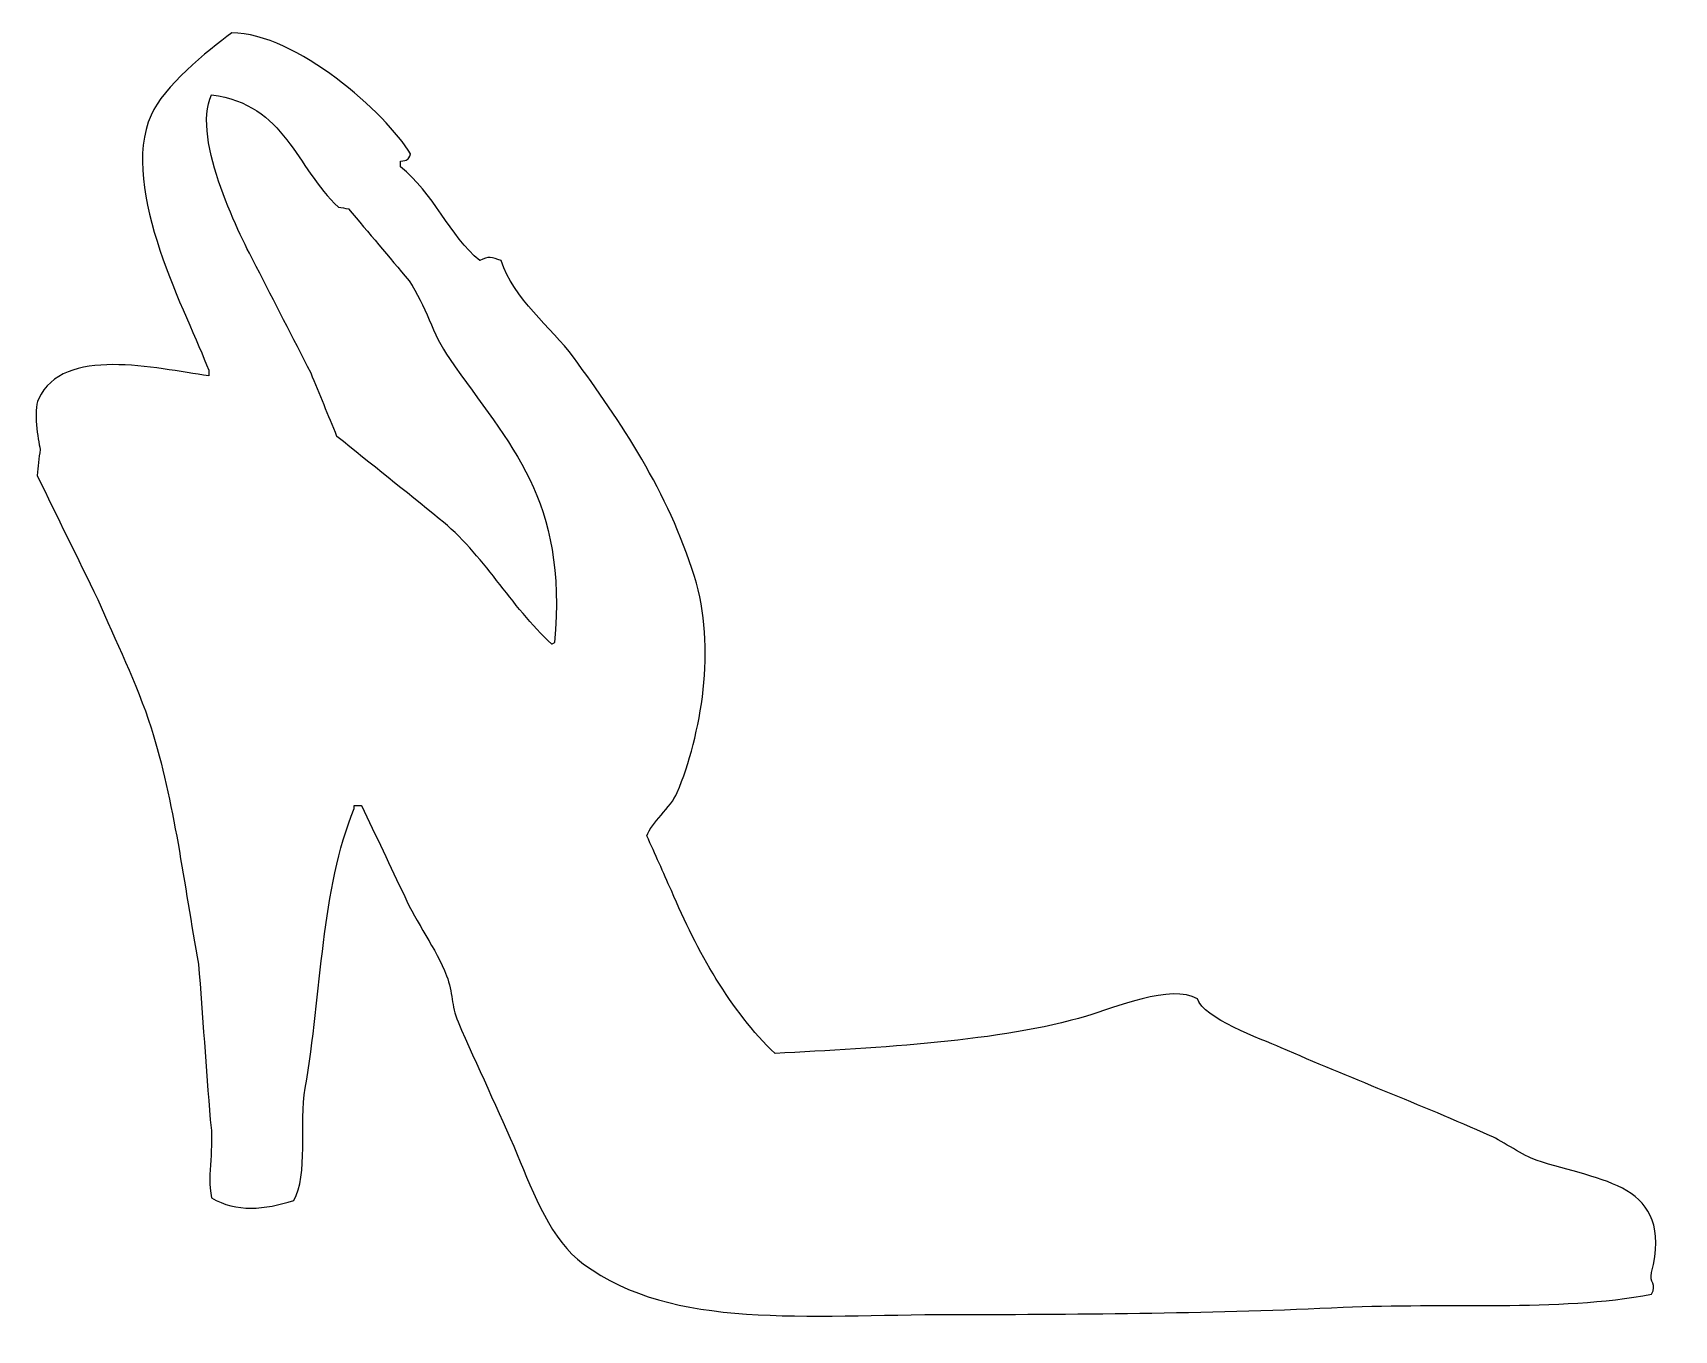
# Model space of a CAD drawing. Header units: centimetres. Extents: x -6.7 to 6.8, y -5.4 to 5.3.
import ezdxf

# ---------------------------------------------------------------- set-up
doc = ezdxf.new("R2010")
doc.units = ezdxf.units.CM
doc.header["$MEASUREMENT"] = 0
doc.layers.add('Camada 1', color=7, linetype='Continuous')

msp = doc.modelspace()

# ---------------------------------------------------------------- linework, layer by layer
at = {"layer": 'Camada 1'}
msp.add_open_spline([(-5.05912, 5.28524), (-4.52696, 5.28386), (-3.78674, 4.62069), (-3.58679, 4.28771), (-3.58679, 4.28771), (-3.60544, 4.23289), (-3.61013, 4.23971), (-3.66984, 4.22834), (-3.66984, 4.22834), (-3.66984, 4.21249), (-3.66984, 4.19667), (-3.66984, 4.18085), (-3.66984, 4.18085), (-3.40031, 3.9745), (-3.26228, 3.60848), (-3.0168, 3.40898), (-3.0168, 3.40898), (-2.94245, 3.44769), (-2.91909, 3.4366), (-2.83871, 3.40898), (-2.83871, 3.40898), (-2.73875, 3.09301), (-2.42887, 2.86251), (-2.24498, 2.61335), (-2.24498, 2.61335), (-1.85371, 2.08315), (-1.46446, 1.50194), (-1.24753, 0.80828), (-1.24753, 0.80828), (-1.06441, 0.22273), (-1.19136, -0.50038), (-1.39003, -0.97297), (-1.39003, -0.97297), (-1.44168, -1.09576), (-1.60691, -1.2238), (-1.63935, -1.32923), (-1.63935, -1.32923), (-1.57212, -1.47967), (-1.50484, -1.63009), (-1.43753, -1.78048), (-1.43753, -1.78048), (-1.22369, -2.28433), (-0.95231, -2.77127), (-0.58258, -3.12242), (-0.58258, -3.12242), (0.26792, -3.07472), (1.28048, -3.02505), (1.98226, -2.81365), (1.98226, -2.81365), (2.20155, -2.74756), (2.68401, -2.54737), (2.89645, -2.67112), (2.89645, -2.67112), (2.9378, -2.83013), (3.41995, -3.00233), (3.58513, -3.07487), (3.58513, -3.07487), (4.13716, -3.31723), (4.73199, -3.54265), (5.30693, -3.79927), (5.30693, -3.79927), (5.41784, -3.84883), (5.58278, -3.96665), (5.6869, -4.00123), (5.6869, -4.00123), (6.22501, -4.17961), (6.82329, -4.18742), (6.63681, -4.92738), (6.63681, -4.92738), (6.61612, -5.00919), (6.68523, -5.02009), (6.63681, -5.10555), (6.63681, -5.10555), (5.86319, -5.25025), (4.92596, -5.1723), (4.09578, -5.21242), (4.09578, -5.21242), (3.08036, -5.26147), (1.98623, -5.27163), (0.87781, -5.27179), (0.87781, -5.27179), (-0.34044, -5.27195), (-1.4183, -5.40109), (-2.16191, -4.85616), (-2.16191, -4.85616), (-2.42837, -4.66092), (-2.57207, -4.28074), (-2.70809, -3.95364), (-2.70809, -3.95364), (-2.85586, -3.59857), (-3.04218, -3.22008), (-3.19495, -2.86115), (-3.19495, -2.86115), (-3.25268, -2.72545), (-3.23522, -2.62437), (-3.28991, -2.48118), (-3.28991, -2.48118), (-3.37616, -2.25546), (-3.54283, -2.03975), (-3.63434, -1.82803), (-3.63434, -1.82803), (-3.75303, -1.57874), (-3.87183, -1.32924), (-3.99052, -1.07987), (-3.99052, -1.07987), (-4.01034, -1.07987), (-4.03013, -1.07987), (-4.04992, -1.07987), (-4.04992, -1.07987), (-4.04992, -1.08778), (-4.04992, -1.09575), (-4.04992, -1.10363), (-4.04992, -1.10363), (-4.32488, -1.76689), (-4.31694, -2.62043), (-4.45362, -3.40741), (-4.45362, -3.40741), (-4.50434, -3.69948), (-4.42576, -4.12255), (-4.54861, -4.33366), (-4.54861, -4.33366), (-4.78708, -4.4069), (-5.02213, -4.43521), (-5.22544, -4.30998), (-5.22544, -4.30998), (-5.26846, -4.10255), (-5.19782, -3.90898), (-5.23735, -3.66863), (-5.23735, -3.66863), (-5.26899, -3.24122), (-5.30066, -2.8136), (-5.33234, -2.38617), (-5.33234, -2.38617), (-5.45527, -1.73061), (-5.53057, -1.04418), (-5.72416, -0.4386), (-5.72416, -0.4386), (-5.84227, -0.06911), (-6.01973, 0.28242), (-6.1635, 0.61828), (-6.1635, 0.61828), (-6.32971, 0.95867), (-6.49598, 1.29913), (-6.66224, 1.63955), (-6.66224, 1.63955), (-6.65428, 1.7108), (-6.64636, 1.78208), (-6.63845, 1.85331), (-6.63845, 1.85331), (-6.65345, 1.9424), (-6.69793, 2.16586), (-6.65033, 2.26897), (-6.65033, 2.26897), (-6.44803, 2.70715), (-5.68981, 2.52331), (-5.2492, 2.45897), (-5.2492, 2.45897), (-5.2492, 2.47477), (-5.2492, 2.49061), (-5.2492, 2.50644), (-5.2492, 2.50644), (-5.41909, 2.95967), (-5.99271, 3.99229), (-5.72415, 4.60834), (-5.72415, 4.60834), (-5.62308, 4.84), (-5.26296, 5.13495), (-5.05912, 5.28524)], degree=3, knots=[0, 0, 0, 0, 0.02325581, 0.02325581, 0.02325581, 0.02325581, 0.04651163, 0.04651163, 0.04651163, 0.04651163, 0.06976744, 0.06976744, 0.06976744, 0.06976744, 0.09302326, 0.09302326, 0.09302326, 0.09302326, 0.11627907, 0.11627907, 0.11627907, 0.11627907, 0.13953488, 0.13953488, 0.13953488, 0.13953488, 0.1627907, 0.1627907, 0.1627907, 0.1627907, 0.18604651, 0.18604651, 0.18604651, 0.18604651, 0.20930233, 0.20930233, 0.20930233, 0.20930233, 0.23255814, 0.23255814, 0.23255814, 0.23255814, 0.25581395, 0.25581395, 0.25581395, 0.25581395, 0.27906977, 0.27906977, 0.27906977, 0.27906977, 0.30232558, 0.30232558, 0.30232558, 0.30232558, 0.3255814, 0.3255814, 0.3255814, 0.3255814, 0.34883721, 0.34883721, 0.34883721, 0.34883721, 0.37209302, 0.37209302, 0.37209302, 0.37209302, 0.39534884, 0.39534884, 0.39534884, 0.39534884, 0.41860465, 0.41860465, 0.41860465, 0.41860465, 0.44186047, 0.44186047, 0.44186047, 0.44186047, 0.46511628, 0.46511628, 0.46511628, 0.46511628, 0.48837209, 0.48837209, 0.48837209, 0.48837209, 0.51162791, 0.51162791, 0.51162791, 0.51162791, 0.53488372, 0.53488372, 0.53488372, 0.53488372, 0.55813953, 0.55813953, 0.55813953, 0.55813953, 0.58139535, 0.58139535, 0.58139535, 0.58139535, 0.60465116, 0.60465116, 0.60465116, 0.60465116, 0.62790698, 0.62790698, 0.62790698, 0.62790698, 0.65116279, 0.65116279, 0.65116279, 0.65116279, 0.6744186, 0.6744186, 0.6744186, 0.6744186, 0.69767442, 0.69767442, 0.69767442, 0.69767442, 0.72093023, 0.72093023, 0.72093023, 0.72093023, 0.74418605, 0.74418605, 0.74418605, 0.74418605, 0.76744186, 0.76744186, 0.76744186, 0.76744186, 0.79069767, 0.79069767, 0.79069767, 0.79069767, 0.81395349, 0.81395349, 0.81395349, 0.81395349, 0.8372093, 0.8372093, 0.8372093, 0.8372093, 0.86046512, 0.86046512, 0.86046512, 0.86046512, 0.88372093, 0.88372093, 0.88372093, 0.88372093, 0.90697674, 0.90697674, 0.90697674, 0.90697674, 0.93023256, 0.93023256, 0.93023256, 0.93023256, 0.95348837, 0.95348837, 0.95348837, 0.95348837, 1, 1, 1, 1], dxfattribs=at)
at = {"layer": 'Camada 1', "lineweight": 9}
msp.add_open_spline([(-5.05912, 5.28524), (-4.52696, 5.28386), (-3.78674, 4.62069), (-3.58679, 4.28771), (-3.58679, 4.28771), (-3.60544, 4.23289), (-3.61013, 4.23971), (-3.66984, 4.22834), (-3.66984, 4.22834), (-3.66984, 4.21249), (-3.66984, 4.19667), (-3.66984, 4.18085), (-3.66984, 4.18085), (-3.40031, 3.9745), (-3.26228, 3.60848), (-3.0168, 3.40898), (-3.0168, 3.40898), (-2.94245, 3.44769), (-2.91909, 3.4366), (-2.83871, 3.40898), (-2.83871, 3.40898), (-2.73875, 3.09301), (-2.42887, 2.86251), (-2.24498, 2.61335), (-2.24498, 2.61335), (-1.85371, 2.08315), (-1.46446, 1.50194), (-1.24753, 0.80828), (-1.24753, 0.80828), (-1.06441, 0.22273), (-1.19136, -0.50038), (-1.39003, -0.97297), (-1.39003, -0.97297), (-1.44168, -1.09576), (-1.60691, -1.2238), (-1.63935, -1.32923), (-1.63935, -1.32923), (-1.57212, -1.47967), (-1.50484, -1.63009), (-1.43753, -1.78048), (-1.43753, -1.78048), (-1.22369, -2.28433), (-0.95231, -2.77127), (-0.58258, -3.12242), (-0.58258, -3.12242), (0.26792, -3.07472), (1.28048, -3.02505), (1.98226, -2.81365), (1.98226, -2.81365), (2.20155, -2.74756), (2.68401, -2.54737), (2.89645, -2.67112), (2.89645, -2.67112), (2.9378, -2.83013), (3.41995, -3.00233), (3.58513, -3.07487), (3.58513, -3.07487), (4.13716, -3.31723), (4.73199, -3.54265), (5.30693, -3.79927), (5.30693, -3.79927), (5.41784, -3.84883), (5.58278, -3.96665), (5.6869, -4.00123), (5.6869, -4.00123), (6.22501, -4.17961), (6.82329, -4.18742), (6.63681, -4.92738), (6.63681, -4.92738), (6.61612, -5.00919), (6.68523, -5.02009), (6.63681, -5.10555), (6.63681, -5.10555), (5.86319, -5.25025), (4.92596, -5.1723), (4.09578, -5.21242), (4.09578, -5.21242), (3.08036, -5.26147), (1.98623, -5.27163), (0.87781, -5.27179), (0.87781, -5.27179), (-0.34044, -5.27195), (-1.4183, -5.40109), (-2.16191, -4.85616), (-2.16191, -4.85616), (-2.42837, -4.66092), (-2.57207, -4.28074), (-2.70809, -3.95364), (-2.70809, -3.95364), (-2.85586, -3.59857), (-3.04218, -3.22008), (-3.19495, -2.86115), (-3.19495, -2.86115), (-3.25268, -2.72545), (-3.23522, -2.62437), (-3.28991, -2.48118), (-3.28991, -2.48118), (-3.37616, -2.25546), (-3.54283, -2.03975), (-3.63434, -1.82803), (-3.63434, -1.82803), (-3.75303, -1.57874), (-3.87183, -1.32924), (-3.99052, -1.07987), (-3.99052, -1.07987), (-4.01034, -1.07987), (-4.03013, -1.07987), (-4.04992, -1.07987), (-4.04992, -1.07987), (-4.04992, -1.08778), (-4.04992, -1.09575), (-4.04992, -1.10363), (-4.04992, -1.10363), (-4.32488, -1.76689), (-4.31694, -2.62043), (-4.45362, -3.40741), (-4.45362, -3.40741), (-4.50434, -3.69948), (-4.42576, -4.12255), (-4.54861, -4.33366), (-4.54861, -4.33366), (-4.78708, -4.4069), (-5.02213, -4.43521), (-5.22544, -4.30998), (-5.22544, -4.30998), (-5.26846, -4.10255), (-5.19782, -3.90898), (-5.23735, -3.66863), (-5.23735, -3.66863), (-5.26899, -3.24122), (-5.30066, -2.8136), (-5.33234, -2.38617), (-5.33234, -2.38617), (-5.45527, -1.73061), (-5.53057, -1.04418), (-5.72416, -0.4386), (-5.72416, -0.4386), (-5.84227, -0.06911), (-6.01973, 0.28242), (-6.1635, 0.61828), (-6.1635, 0.61828), (-6.32971, 0.95867), (-6.49598, 1.29913), (-6.66224, 1.63955), (-6.66224, 1.63955), (-6.65428, 1.7108), (-6.64636, 1.78208), (-6.63845, 1.85331), (-6.63845, 1.85331), (-6.65345, 1.9424), (-6.69793, 2.16586), (-6.65033, 2.26897), (-6.65033, 2.26897), (-6.44803, 2.70715), (-5.68981, 2.52331), (-5.2492, 2.45897), (-5.2492, 2.45897), (-5.2492, 2.47477), (-5.2492, 2.49061), (-5.2492, 2.50644), (-5.2492, 2.50644), (-5.41909, 2.95967), (-5.99271, 3.99229), (-5.72415, 4.60834), (-5.72415, 4.60834), (-5.62308, 4.84), (-5.26296, 5.13495), (-5.05912, 5.28524)], degree=3, knots=[0, 0, 0, 0, 0.02325581, 0.02325581, 0.02325581, 0.02325581, 0.04651163, 0.04651163, 0.04651163, 0.04651163, 0.06976744, 0.06976744, 0.06976744, 0.06976744, 0.09302326, 0.09302326, 0.09302326, 0.09302326, 0.11627907, 0.11627907, 0.11627907, 0.11627907, 0.13953488, 0.13953488, 0.13953488, 0.13953488, 0.1627907, 0.1627907, 0.1627907, 0.1627907, 0.18604651, 0.18604651, 0.18604651, 0.18604651, 0.20930233, 0.20930233, 0.20930233, 0.20930233, 0.23255814, 0.23255814, 0.23255814, 0.23255814, 0.25581395, 0.25581395, 0.25581395, 0.25581395, 0.27906977, 0.27906977, 0.27906977, 0.27906977, 0.30232558, 0.30232558, 0.30232558, 0.30232558, 0.3255814, 0.3255814, 0.3255814, 0.3255814, 0.34883721, 0.34883721, 0.34883721, 0.34883721, 0.37209302, 0.37209302, 0.37209302, 0.37209302, 0.39534884, 0.39534884, 0.39534884, 0.39534884, 0.41860465, 0.41860465, 0.41860465, 0.41860465, 0.44186047, 0.44186047, 0.44186047, 0.44186047, 0.46511628, 0.46511628, 0.46511628, 0.46511628, 0.48837209, 0.48837209, 0.48837209, 0.48837209, 0.51162791, 0.51162791, 0.51162791, 0.51162791, 0.53488372, 0.53488372, 0.53488372, 0.53488372, 0.55813953, 0.55813953, 0.55813953, 0.55813953, 0.58139535, 0.58139535, 0.58139535, 0.58139535, 0.60465116, 0.60465116, 0.60465116, 0.60465116, 0.62790698, 0.62790698, 0.62790698, 0.62790698, 0.65116279, 0.65116279, 0.65116279, 0.65116279, 0.6744186, 0.6744186, 0.6744186, 0.6744186, 0.69767442, 0.69767442, 0.69767442, 0.69767442, 0.72093023, 0.72093023, 0.72093023, 0.72093023, 0.74418605, 0.74418605, 0.74418605, 0.74418605, 0.76744186, 0.76744186, 0.76744186, 0.76744186, 0.79069767, 0.79069767, 0.79069767, 0.79069767, 0.81395349, 0.81395349, 0.81395349, 0.81395349, 0.8372093, 0.8372093, 0.8372093, 0.8372093, 0.86046512, 0.86046512, 0.86046512, 0.86046512, 0.88372093, 0.88372093, 0.88372093, 0.88372093, 0.90697674, 0.90697674, 0.90697674, 0.90697674, 0.93023256, 0.93023256, 0.93023256, 0.93023256, 0.95348837, 0.95348837, 0.95348837, 0.95348837, 1, 1, 1, 1], dxfattribs=at)
at = {"layer": 'Camada 1', "color": 7}
msp.add_open_spline([(-5.22536, 4.77459), (-5.39792, 4.40468), (-4.97472, 3.58082), (-4.85727, 3.36145), (-4.85727, 3.36145), (-4.70691, 3.06858), (-4.55644, 2.77553), (-4.40605, 2.48269), (-4.40605, 2.48269), (-4.33482, 2.30854), (-4.26357, 2.13429), (-4.19229, 1.96019), (-4.19229, 1.96019), (-3.9113, 1.73458), (-3.63018, 1.50886), (-3.34922, 1.28331), (-3.34922, 1.28331), (-2.98661, 0.99333), (-2.76169, 0.56169), (-2.42313, 0.25011), (-2.42313, 0.25011), (-2.41514, 0.25408), (-2.40723, 0.25807), (-2.39932, 0.26202), (-2.39932, 0.26202), (-2.29637, 1.45376), (-2.76034, 1.87415), (-3.26617, 2.60141), (-3.26617, 2.60141), (-3.40624, 2.80292), (-3.45908, 3.03758), (-3.59859, 3.24265), (-3.59859, 3.24265), (-3.76477, 3.44053), (-3.93101, 3.63852), (-4.09728, 3.83643), (-4.09728, 3.83643), (-4.12498, 3.84035), (-4.15271, 3.84434), (-4.18041, 3.84828), (-4.18041, 3.84828), (-4.53438, 4.17597), (-4.61185, 4.69527), (-5.22536, 4.77459)], degree=3, knots=[0, 0, 0, 0, 0.08333333, 0.08333333, 0.08333333, 0.08333333, 0.16666667, 0.16666667, 0.16666667, 0.16666667, 0.25, 0.25, 0.25, 0.25, 0.33333333, 0.33333333, 0.33333333, 0.33333333, 0.41666667, 0.41666667, 0.41666667, 0.41666667, 0.5, 0.5, 0.5, 0.5, 0.58333333, 0.58333333, 0.58333333, 0.58333333, 0.66666667, 0.66666667, 0.66666667, 0.66666667, 0.75, 0.75, 0.75, 0.75, 0.83333333, 0.83333333, 0.83333333, 0.83333333, 1, 1, 1, 1], dxfattribs=at)
at = {"layer": 'Camada 1', "color": 7, "lineweight": 9}
msp.add_open_spline([(-5.22536, 4.77459), (-5.39792, 4.40468), (-4.97472, 3.58082), (-4.85727, 3.36145), (-4.85727, 3.36145), (-4.70691, 3.06858), (-4.55644, 2.77553), (-4.40605, 2.48269), (-4.40605, 2.48269), (-4.33482, 2.30854), (-4.26357, 2.13429), (-4.19229, 1.96019), (-4.19229, 1.96019), (-3.9113, 1.73458), (-3.63018, 1.50886), (-3.34922, 1.28331), (-3.34922, 1.28331), (-2.98661, 0.99333), (-2.76169, 0.56169), (-2.42313, 0.25011), (-2.42313, 0.25011), (-2.41514, 0.25408), (-2.40723, 0.25807), (-2.39932, 0.26202), (-2.39932, 0.26202), (-2.29637, 1.45376), (-2.76034, 1.87415), (-3.26617, 2.60141), (-3.26617, 2.60141), (-3.40624, 2.80292), (-3.45908, 3.03758), (-3.59859, 3.24265), (-3.59859, 3.24265), (-3.76477, 3.44053), (-3.93101, 3.63852), (-4.09728, 3.83643), (-4.09728, 3.83643), (-4.12498, 3.84035), (-4.15271, 3.84434), (-4.18041, 3.84828), (-4.18041, 3.84828), (-4.53438, 4.17597), (-4.61185, 4.69527), (-5.22536, 4.77459)], degree=3, knots=[0, 0, 0, 0, 0.08333333, 0.08333333, 0.08333333, 0.08333333, 0.16666667, 0.16666667, 0.16666667, 0.16666667, 0.25, 0.25, 0.25, 0.25, 0.33333333, 0.33333333, 0.33333333, 0.33333333, 0.41666667, 0.41666667, 0.41666667, 0.41666667, 0.5, 0.5, 0.5, 0.5, 0.58333333, 0.58333333, 0.58333333, 0.58333333, 0.66666667, 0.66666667, 0.66666667, 0.66666667, 0.75, 0.75, 0.75, 0.75, 0.83333333, 0.83333333, 0.83333333, 0.83333333, 1, 1, 1, 1], dxfattribs=at)

doc.saveas('drawing.dxf')
